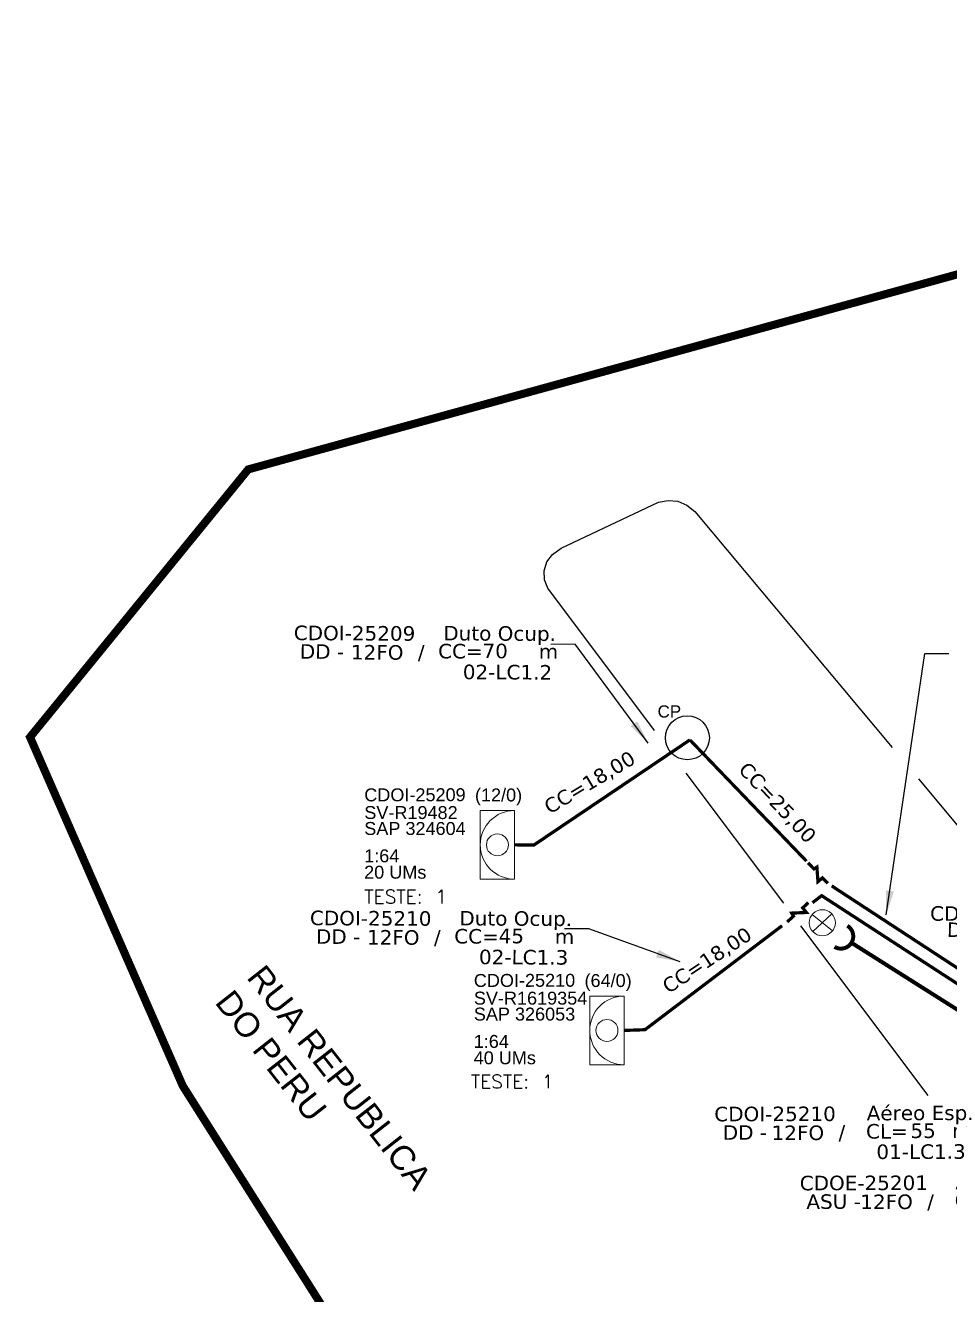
# Model space of a CAD drawing. Header units: millimetres. Extents: x 191567 to 192071, y 53696 to 54095.
# Drawn here: x 191567.3 to 191681.7, y 53925.8 to 54082.8 of the extents above; entities that cross this region are included whole.
import ezdxf
from ezdxf.enums import TextEntityAlignment as Align

# ---------------------------------------------------------------- set-up
doc = ezdxf.new("R2010")
doc.units = ezdxf.units.MM
doc.header["$LTSCALE"] = 0.1
doc.header["$MEASUREMENT"] = 0
doc.linetypes.add('PHANTOM2', pattern=[1.25, 0.625, -0.125, 0.125, -0.125, 0.125, -0.125])
for name, color, linetype, lineweight in [('10.4-Postes', 1, 'Continuous', 0), ("20.0-LEGENDA DOS CDO'S", 1, 'Continuous', 0), ('20.1-CDO_INTERIOR', 1, 'Continuous', 0), ('CORDOALHA_SUPORTE', 7, 'Continuous', 25)]:
    doc.layers.add(name, color=color, linetype=linetype, lineweight=lineweight)
for name, color, linetype in [('CAP a instalar', 1, 'Continuous'), ('celulas gpon', 7, 'Continuous'), ('label_cabos', 7, 'Continuous'), ('Legenda', 1, 'Continuous'), ('locais', 5, 'Continuous'), ('locais legendas', 7, 'Continuous'), ('Quadra', 98, 'Continuous'), ('Segmento Logradouro Texto', 7, 'Continuous'), ('Subida Lateral', 5, 'Continuous')]:
    doc.layers.add(name, color=color, linetype=linetype)
doc.layers.add('EXTRA', color=50, linetype='Continuous', plot=False)
doc.styles.add('ARIAL', font='arial.ttf')
doc.styles.add('DIGICADE', font='arial.ttf')
doc.styles.add('ROMANS', font='romans.shx')
doc.styles.add('siredit', font='verdana.ttf')
doc.styles.get("Standard").update_dxf_attribs({"font": 'arial.ttf'})
doc.dimstyles.new('CC', dxfattribs={"dimtxt": 1, "dimasz": 2, "dimexe": 0.18, "dimexo": 0.0625, "dimgap": 0.09, "dimtad": 0, "dimdec": 0, "dimrnd": 1, "dimzin": 0, "dimdsep": 46, "dimtxsty": 'siredit', "dimblk": 'NONE', "dimcen": 0, "dimse1": 1, "dimse2": 1, "dimsd1": 1, "dimsd2": 1, "dimclrt": 7, "dimadec": 0, "dimazin": 0, "dimtfac": 1, "dimtdec": 0, "dimtofl": 0, "dimtmove": 0, "dimatfit": 3, "dimfxl": 0, "dimtolj": 1, "dimtzin": 0, "dimarcsym": 0})

# ---------------------------------------------------------------- blocks, each defined once
blk = doc.blocks.new('Inst CDOI-64')
at = {"layer": '20.1-CDO_INTERIOR', "color": 1, "lineweight": 18}
blk.add_lwpolyline([(-2.119, -2.126), (-2.121, 2.124), (0.004, 2.125), (0.006, -2.125)], close=True, dxfattribs=at)
blk.add_circle((-1.057, -0.001), 0.68, dxfattribs=at)
blk.add_arc((0.005, 0), 2.125, 90.02759, 270.02759, dxfattribs=at)
at = {"layer": "20.0-LEGENDA DOS CDO'S"}
for tag, p, style, flags in [('ID_ATIVIDADE', (-9.298, 3.781), 'ARIAL', 3), ('FATOR', (-1.496, 3.781), 'ARIAL', 1), ('QTDE', (-9.182, -3.661), 'DIGICADE', 3)]:
    blk.add_attdef(tag, p, '', height=0.8, rotation=0.11799, dxfattribs=dict(at, style=style, flags=flags))
at = {"layer": "20.0-LEGENDA DOS CDO'S", "style": 'ARIAL'}
for tag, p, rotation in [('FID', (-9.298, 2.691), 0.11799), ('SURVEY', (-9.296, 1.6), 359.97241), ('SAP', (-9.299, 0.614), 359.97241), ('1:XX', (-9.305, -1.079), 359.97241), ('UMS', (-9.306, -2.093), 359.97241)]:
    blk.add_attdef(tag, p, '', height=0.8, rotation=rotation, dxfattribs=at)
blk.add_attdef('FIBRAS_UTILIZADAS', text='', height=0.8, rotation=359.97241, dxfattribs=at).set_placement((-0.988, 2.687), align=Align.CENTER)
blk = doc.blocks.new('Teste  FTTH')
at = {"color": 0, "lineweight": 0, "style": 'ROMANS'}
for tag, p in [('TESTE', (-2.302, -0.29)), ('QTDE', (0.212, -0.29))]:
    blk.add_attdef(tag, p, '', height=0.48, dxfattribs=at)
for tag, p, flags in [('FID', (-2.227, -1.253), 1), ('FATOR', (-2.227, -2.028), 3), ('ID_ATIVIDADE', (-2.227, -2.716), 3)]:
    blk.add_attdef(tag, p, '', height=0.48, dxfattribs=dict(at, flags=flags))
blk = doc.blocks.new('MANHOLE_MS')
at = {"linetype": 'Continuous'}
blk.add_circle((-0.00000001, 0), 0.00001012, dxfattribs=at)
blk = doc.blocks.new('POLE_POLE')
at = {"layer": '10.4-Postes', "color": 1, "linetype": 'PHANTOM2'}
for points in [[(-0.00000806, 0.00001054), (0.00000757, -0.00000216)], [(0.00000713, 0.00001104), (-0.00000763, -0.00000266)]]:
    blk.add_lwpolyline(points, dxfattribs=at)
at = {"layer": '10.4-Postes', "color": 1}
blk.add_circle((-0.00000025, 0.00000419), 0.00001007, dxfattribs=at)
blk = doc.blocks.new('LEGENDA DOS CABOS')
at = {"layer": 'EXTRA', "style": 'siredit'}
for tag, p in [('ID', (4.601, 0.974)), ('XX', (9.03, 0.974))]:
    blk.add_attdef(tag, text='', height=0.48, rotation=359.69001, dxfattribs=at).set_placement(p, align=Align.MIDDLE_CENTER)
at = {"layer": 'Legenda', "color": 7, "style": 'siredit'}
for tag, p in [('TIPO_CABO', (1.314, -0.005)), ('CABO', (4.686, -0.052)), ('/', (6.809, -0.052)), ('METROS', (10.034, -0.052))]:
    blk.add_attdef(tag, text='', height=0.8, rotation=359.69001, dxfattribs=at).set_placement(p, align=Align.MIDDLE_CENTER)
blk = doc.blocks.new('Inst CB DT OCUP CFOA-SM-DD-S-12')
at = {"layer": 'label_cabos', "color": 0, "style": 'siredit'}
for tag, flags, p in [('ID_ATIVIDADE', 3, (1.314, 2.672)), ('FATOR', 1, (11.56, 2.551))]:
    blk.add_attdef(tag, text='', height=1, rotation=359.69001, dxfattribs=dict(at, flags=flags)).set_placement(p, align=Align.MIDDLE_CENTER)
for tag, p in [('DESTINO_CABO', (3.131, 1.262)), ('TIPO_CABO', (13.108, 1.245)), ('TIPO_CABO', (1.112, -0.005)), ('CABO', (4.686, -0.052)), ('/', (7.714, -0.052)), ('LANCE', (10.409, 0.022)), ('UND', (16.464, 0.002)), ('FID', (13.648, -1.414))]:
    blk.add_attdef(tag, text='', height=1, rotation=359.69001, dxfattribs=at).set_placement(p, align=Align.MIDDLE_CENTER)
blk.add_attdef('QTDE', (11.929, -0.455), '', height=1, rotation=359.69001, dxfattribs=at)
blk = doc.blocks.new('Inst CB ESP CFOA-SM-ASU-120-S-12')
at = {"layer": 'label_cabos', "color": 0, "style": 'siredit'}
for tag, flags, p in [('ID_ATIVIDADE', 3, (1.314, 2.672)), ('FATOR', 1, (11.56, 2.551))]:
    blk.add_attdef(tag, text='', height=1, rotation=359.69001, dxfattribs=dict(at, flags=flags)).set_placement(p, align=Align.MIDDLE_CENTER)
for tag, p in [('DESTINO_CABO', (3.131, 1.262)), ('TIPO_CABO', (13.108, 1.245)), ('TIPO_CABO', (1.262, -0.005)), ('CABO', (4.686, -0.052)), ('/', (7.714, -0.052)), ('LANCE', (10.809, 0.002)), ('UND', (15.964, 0.002)), ('FID', (13.148, -1.414))]:
    blk.add_attdef(tag, text='', height=1, rotation=359.69001, dxfattribs=at).set_placement(p, align=Align.MIDDLE_CENTER)
blk.add_attdef('QTDE', (12.429, -0.475), '', height=1, rotation=359.69001, dxfattribs=at)
blk = doc.blocks.new('_None')
blk = doc.blocks.new('Inst CDOI-12 ADAP C-SPL 1x 1-8')
at = {"layer": '20.1-CDO_INTERIOR', "color": 1, "lineweight": 18}
blk.add_lwpolyline([(-2.119, -2.126), (-2.121, 2.124), (0.004, 2.125), (0.006, -2.125)], close=True, dxfattribs=at)
blk.add_circle((-1.057, -0.001), 0.68, dxfattribs=at)
blk.add_arc((0.005, 0), 2.125, 90.02759, 270.02759, dxfattribs=at)
at = {"layer": "20.0-LEGENDA DOS CDO'S"}
for tag, p, style, flags in [('ID_ATIVIDADE', (-9.298, 3.781), 'ARIAL', 3), ('FATOR', (-1.496, 3.781), 'ARIAL', 1), ('QTDE', (-9.182, -3.661), 'DIGICADE', 3)]:
    blk.add_attdef(tag, p, '', height=0.8, rotation=0.11799, dxfattribs=dict(at, style=style, flags=flags))
at = {"layer": "20.0-LEGENDA DOS CDO'S", "style": 'ARIAL'}
for tag, p, rotation in [('FID', (-9.298, 2.691), 0.11799), ('SURVEY', (-9.296, 1.6), 359.97241), ('SAP', (-9.299, 0.614), 359.97241), ('1:XX', (-9.305, -1.079), 359.97241), ('UMS', (-9.306, -2.093), 359.97241)]:
    blk.add_attdef(tag, p, '', height=0.8, rotation=rotation, dxfattribs=at)
blk.add_attdef('FIBRAS_UTILIZADAS', text='', height=0.8, rotation=359.97241, dxfattribs=at).set_placement((-0.988, 2.687), align=Align.CENTER)

msp = doc.modelspace()

# ---------------------------------------------------------------- linework, layer by layer
at = {"layer": 'CAP a instalar', "ltscale": 50, "const_width": 0.4}
for points in [[(191627.91, 53981.42), (191630.28, 53981.39), (191649.6, 53994.41)], [(191649.6, 53994.41), (191664.03, 53979.4)], [(191667.15, 53976.34), (191710.62, 53947.92), (191719.13, 53950.7)], [(191664.77, 53974.26), (191665.91, 53975.13), (191710.45, 53946.21), (191719.13, 53950.7)], [(191641.46, 53958.45), (191644.04, 53958.54), (191661.01, 53971.41)]]:
    msp.add_lwpolyline(points, dxfattribs=at)
at = {"layer": 'celulas gpon', "color": 116, "linetype": 'Continuous', "lineweight": 200, "const_width": 1}
msp.add_lwpolyline([(191821.09, 54082.35), (191876.71, 54013.13), (191832.14, 53949.28), (191806.99, 53934.57), (191862.82, 53880.88), (191921.07, 53894.75), (191975.86, 53853.51), (191965.83, 53831.16), (191903.71, 53813.81), (191946.54, 53767.09), (191856.65, 53696.84), (191776.02, 53700.31), (191715.72, 53769.41), (191664.41, 53774.42), (191632, 53833.78), (191641.65, 53864.99), (191586.83, 53951.58), (191567.92, 53994.75), (191594.93, 54027.89), (191696.42, 54055.8), (191821.09, 54082.35)], dxfattribs=at)
at = {"layer": 'CORDOALHA_SUPORTE', "const_width": 0.494}
msp.add_lwpolyline([(191667.5, 53968.8, 1), (191669.09, 53971.4)], format="xyb", dxfattribs=at)
msp.add_lwpolyline([(191707.88, 53945.1), (191669.6, 53969.3)], dxfattribs=at)
at = {"layer": 'Quadra'}
for points in [[(191645.2, 53995.58), (191632, 54013.17), (191631.6, 54014.23), (191631.56, 54015.35), (191631.9, 54016.44), (191632.59, 54017.37), (191633.65, 54018.12), (191645.71, 54023.82), (191646.89, 54024.05), (191648.1, 54023.94), (191649.22, 54023.48), (191650.19, 54022.66), (191674.62, 53993.48)], [(191661.23, 53974.21), (191649.15, 53990.31)], [(191677.89, 53989.58), (191689.34, 53975.91)], [(191679.08, 53950.41), (191663.34, 53971.39)]]:
    msp.add_lwpolyline(points, dxfattribs=at)
at = {"layer": 'Subida Lateral', "color": 5, "const_width": 0.4}
for points in [[(191666.68, 53976.65), (191666.01, 53977.33), (191665.45, 53976.86), (191665.32, 53978.67), (191664.95, 53978.44), (191664.21, 53979.2)], [(191664.26, 53974.27), (191663.56, 53973.62), (191664.02, 53973.05), (191662.2, 53972.97), (191662.42, 53972.59), (191661.64, 53971.88)]]:
    msp.add_lwpolyline(points, dxfattribs=at)

# ---------------------------------------------------------------- block references
at = {"color": 0, "lineweight": 0}
ref = msp.add_blockref('Inst CB DT OCUP CFOA-SM-DD-S-12', (191602.45, 54005.35), dxfattribs=dict(at, xscale=1.799999999999997, yscale=1.800000000000011, zscale=1.8))
ref.add_attrib('DESTINO_CABO', 'CDOI-25209', dxfattribs={"layer": 'label_cabos', "color": 0, "height": 1.8, "rotation": 359.69, "style": 'siredit'}).set_placement((191608.09, 54007.62), align=Align.MIDDLE_CENTER)
ref.add_attrib('TIPO_CABO', 'Duto Ocup.', dxfattribs={"layer": 'label_cabos', "color": 0, "height": 1.8, "rotation": 359.69, "style": 'siredit'}).set_placement((191626.05, 54007.59), align=Align.MIDDLE_CENTER)
ref.add_attrib('/', '/', dxfattribs={"layer": 'label_cabos', "color": 0, "height": 1.8, "rotation": 359.69, "style": 'siredit'}).set_placement((191616.34, 54005.25), align=Align.MIDDLE_CENTER)
ref.add_attrib('FID', '02-LC1.2', dxfattribs={"layer": 'label_cabos', "color": 0, "height": 1.8, "rotation": 359.69, "style": 'siredit'}).set_placement((191627.02, 54002.8), align=Align.MIDDLE_CENTER)
ref.add_attrib('LANCE', 'CC=', dxfattribs={"layer": 'label_cabos', "color": 0, "height": 1.8, "rotation": 359.69, "style": 'siredit'}).set_placement((191621.19, 54005.39), align=Align.MIDDLE_CENTER)
ref.add_attrib('UND', 'm', dxfattribs={"layer": 'label_cabos', "color": 0, "height": 1.8, "rotation": 359.69, "style": 'siredit'}).set_placement((191632.09, 54005.35), align=Align.MIDDLE_CENTER)
ref.add_attrib('CABO', '12FO', dxfattribs={"layer": 'label_cabos', "color": 0, "height": 1.8, "rotation": 359.69, "style": 'siredit'}).set_placement((191610.89, 54005.25), align=Align.MIDDLE_CENTER)
ref.add_attrib('TIPO_CABO', 'DD - ', dxfattribs={"layer": 'label_cabos', "color": 0, "height": 1.8, "rotation": 359.69, "style": 'siredit'}).set_placement((191604.45, 54005.34), align=Align.MIDDLE_CENTER)
ref.add_attrib('QTDE', '70', (191623.92, 54004.53), dxfattribs={"layer": 'label_cabos', "color": 0, "height": 1.8, "rotation": 359.69, "style": 'siredit'})
at = {"color": 0, "lineweight": 0, "xscale": 2, "yscale": 2, "zscale": 2}
for name, p, values in [('Inst CDOI-12 ADAP C-SPL 1x 1-8', (191627.89, 53981.42), {'FIBRAS_UTILIZADAS': '(12/0)', 'SURVEY': 'SV-R19482', 'SAP': 'SAP 324604', '1:XX': '1:64', 'UMS': '20 UMs', 'FID': 'CDOI-25209'}), ('Inst CDOI-64', (191641.45, 53958.45), {'FIBRAS_UTILIZADAS': '(64/0)', 'SURVEY': 'SV-R1619354', 'SAP': 'SAP 326053', '1:XX': '1:64', 'UMS': '40 UMs', 'FID': 'CDOI-25210'})]:
    msp.add_blockref(name, p, dxfattribs=at).add_auto_attribs(values)
at = {"color": 0, "lineweight": 0}
ref = msp.add_blockref('Inst CB DT OCUP CFOA-SM-DD-S-12', (191604.45, 53970.07), dxfattribs=dict(at, xscale=1.799999999999997, yscale=1.800000000000011, zscale=1.8))
ref.add_attrib('DESTINO_CABO', 'CDOI-25210', dxfattribs={"layer": 'label_cabos', "color": 0, "height": 1.8, "rotation": 359.69, "style": 'siredit'}).set_placement((191610.09, 53972.34), align=Align.MIDDLE_CENTER)
ref.add_attrib('TIPO_CABO', 'Duto Ocup.', dxfattribs={"layer": 'label_cabos', "color": 0, "height": 1.8, "rotation": 359.69, "style": 'siredit'}).set_placement((191628.04, 53972.31), align=Align.MIDDLE_CENTER)
ref.add_attrib('/', '/', dxfattribs={"layer": 'label_cabos', "color": 0, "height": 1.8, "rotation": 359.69, "style": 'siredit'}).set_placement((191618.33, 53969.97), align=Align.MIDDLE_CENTER)
ref.add_attrib('FID', '02-LC1.3', dxfattribs={"layer": 'label_cabos', "color": 0, "height": 1.8, "rotation": 359.69, "style": 'siredit'}).set_placement((191629.02, 53967.52), align=Align.MIDDLE_CENTER)
ref.add_attrib('LANCE', 'CC=', dxfattribs={"layer": 'label_cabos', "color": 0, "height": 1.8, "rotation": 359.69, "style": 'siredit'}).set_placement((191623.19, 53970.1), align=Align.MIDDLE_CENTER)
ref.add_attrib('UND', 'm', dxfattribs={"layer": 'label_cabos', "color": 0, "height": 1.8, "rotation": 359.69, "style": 'siredit'}).set_placement((191634.08, 53970.07), align=Align.MIDDLE_CENTER)
ref.add_attrib('CABO', '12FO', dxfattribs={"layer": 'label_cabos', "color": 0, "height": 1.8, "rotation": 359.69, "style": 'siredit'}).set_placement((191612.88, 53969.97), align=Align.MIDDLE_CENTER)
ref.add_attrib('TIPO_CABO', 'DD - ', dxfattribs={"layer": 'label_cabos', "color": 0, "height": 1.8, "rotation": 359.69, "style": 'siredit'}).set_placement((191606.45, 53970.06), align=Align.MIDDLE_CENTER)
ref.add_attrib('QTDE', '45', (191625.92, 53969.25), dxfattribs={"layer": 'label_cabos', "color": 0, "height": 1.8, "rotation": 359.69, "style": 'siredit'})
at = {"layer": "20.0-LEGENDA DOS CDO'S", "lineweight": 0, "yscale": 3.500999998301268}
for p, xscale, zscale, rotation in [((191617.36, 53975.19), 3.500999999931604, 3.501, 3.127576981831233e-05), ((191630.54, 53952.3), 3.500999999953799, 3.500999999999987, 0.004078592060095458)]:
    msp.add_blockref('Teste  FTTH', p, dxfattribs=dict(at, xscale=xscale, zscale=zscale, rotation=rotation)).add_auto_attribs({'TESTE': 'TESTE:', 'QTDE': '1'})
at = {"layer": 'label_cabos', "color": 0, "lineweight": 0}
ref = msp.add_blockref('LEGENDA DOS CABOS', (191679.22, 53969.96), dxfattribs=dict(at, xscale=1.799999999999997, yscale=1.800000000000011, zscale=1.8))
ref.add_attrib('ID', 'CDOI-25202', dxfattribs={"color": 0, "height": 1.8, "rotation": 359.69, "style": 'siredit'}).set_placement((191686.85, 53972.89), align=Align.MIDDLE_CENTER)
ref.add_attrib('CABO', '12FO', dxfattribs={"color": 0, "height": 1.8, "rotation": 359.69, "style": 'siredit'}).set_placement((191690.31, 53970.81), align=Align.MIDDLE_CENTER)
ref.add_attrib('METROS', 'CL=100m', dxfattribs={"color": 0, "height": 1.8, "rotation": 359.69, "style": 'siredit'}).set_placement((191705.06, 53970.81), align=Align.MIDDLE_CENTER)
ref.add_attrib('XX', 'Aéreo/Subt.', dxfattribs={"color": 0, "height": 1.8, "rotation": 359.69, "style": 'siredit'}).set_placement((191704.97, 53972.97), align=Align.MIDDLE_CENTER)
ref.add_attrib('/', '/', dxfattribs={"color": 0, "height": 1.8, "rotation": 359.69, "style": 'siredit'}).set_placement((191695.76, 53970.81), align=Align.MIDDLE_CENTER)
ref.add_attrib('TIPO_CABO', 'DD -', dxfattribs={"color": 0, "height": 1.8, "rotation": 359.69, "style": 'siredit'}).set_placement((191684.15, 53970.9), align=Align.MIDDLE_CENTER)
at = {"layer": 'label_cabos'}
ref = msp.add_blockref('Inst CB ESP CFOA-SM-ASU-120-S-12', (191654.52, 53945.81), dxfattribs=dict(at, xscale=1.799999999999997, yscale=1.800000000000011, zscale=1.8, rotation=0.4634636983097787))
ref.add_attrib('DESTINO_CABO', 'CDOI-25210', dxfattribs={"color": 0, "height": 1.8, "rotation": 0.1535, "style": 'siredit'}).set_placement((191660.14, 53948.12), align=Align.MIDDLE_CENTER)
ref.add_attrib('TIPO_CABO', 'Aéreo Esp.', dxfattribs={"color": 0, "height": 1.8, "rotation": 0.1535, "style": 'siredit'}).set_placement((191678.1, 53948.24), align=Align.MIDDLE_CENTER)
ref.add_attrib('CABO', '12FO', dxfattribs={"color": 0, "height": 1.8, "rotation": 0.1535, "style": 'siredit'}).set_placement((191662.96, 53945.78), align=Align.MIDDLE_CENTER)
ref.add_attrib('/', '/', dxfattribs={"color": 0, "height": 1.8, "rotation": 0.1535, "style": 'siredit'}).set_placement((191668.41, 53945.83), align=Align.MIDDLE_CENTER)
ref.add_attrib('TIPO_CABO', 'DD - ', dxfattribs={"color": 0, "height": 1.8, "rotation": 0.1535, "style": 'siredit'}).set_placement((191656.8, 53945.82), align=Align.MIDDLE_CENTER)
ref.add_attrib('FID', '01-LC1.3', dxfattribs={"color": 0, "height": 1.8, "rotation": 0.1535, "style": 'siredit'}).set_placement((191678.21, 53943.45), align=Align.MIDDLE_CENTER)
ref.add_attrib('LANCE', 'CL=', dxfattribs={"color": 0, "height": 1.8, "rotation": 0.1535, "style": 'siredit'}).set_placement((191673.98, 53945.97), align=Align.MIDDLE_CENTER)
ref.add_attrib('QTDE', '55', (191676.9, 53945.13), dxfattribs={"color": 0, "height": 1.8, "rotation": 0.1535, "style": 'siredit'})
ref.add_attrib('UND', 'm', dxfattribs={"color": 0, "height": 1.8, "rotation": 0.1535, "style": 'siredit'}).set_placement((191683.26, 53946.04), align=Align.MIDDLE_CENTER)
ref = msp.add_blockref('Inst CB ESP CFOA-SM-ASU-120-S-12', (191665.51, 53937.26), dxfattribs=dict(at, xscale=1.799999999999997, yscale=1.800000000000011, zscale=1.8, rotation=0.4634636983097787))
ref.add_attrib('DESTINO_CABO', 'CDOE-25201', dxfattribs={"color": 0, "height": 1.8, "rotation": 0.1535, "style": 'siredit'}).set_placement((191671.13, 53939.58), align=Align.MIDDLE_CENTER)
ref.add_attrib('TIPO_CABO', 'Aéreo Esp.', dxfattribs={"color": 0, "height": 1.8, "rotation": 0.1535, "style": 'siredit'}).set_placement((191689.08, 53939.69), align=Align.MIDDLE_CENTER)
ref.add_attrib('CABO', '12FO', dxfattribs={"color": 0, "height": 1.8, "rotation": 0.1535, "style": 'siredit'}).set_placement((191673.94, 53937.24), align=Align.MIDDLE_CENTER)
ref.add_attrib('/', '/', dxfattribs={"color": 0, "height": 1.8, "rotation": 0.1535, "style": 'siredit'}).set_placement((191679.39, 53937.28), align=Align.MIDDLE_CENTER)
ref.add_attrib('TIPO_CABO', 'ASU - ', dxfattribs={"color": 0, "height": 1.8, "rotation": 0.1535, "style": 'siredit'}).set_placement((191667.78, 53937.27), align=Align.MIDDLE_CENTER)
ref.add_attrib('FID', '01-LC1.1', dxfattribs={"color": 0, "height": 1.8, "rotation": 0.1535, "style": 'siredit'}).set_placement((191689.19, 53934.91), align=Align.MIDDLE_CENTER)
ref.add_attrib('LANCE', 'CL=', dxfattribs={"color": 0, "height": 1.8, "rotation": 0.1535, "style": 'siredit'}).set_placement((191684.96, 53937.42), align=Align.MIDDLE_CENTER)
ref.add_attrib('QTDE', '30', (191687.89, 53936.59), dxfattribs={"color": 0, "height": 1.8, "rotation": 0.1535, "style": 'siredit'})
ref.add_attrib('UND', 'm', dxfattribs={"color": 0, "height": 1.8, "rotation": 0.1535, "style": 'siredit'}).set_placement((191694.24, 53937.5), align=Align.MIDDLE_CENTER)
at = {"layer": 'locais', "color": 30, "xscale": 268800, "yscale": 268800, "zscale": 268800}
msp.add_blockref('MANHOLE_MS', (191649.29, 53994.67), dxfattribs=at)
at = {"layer": 'locais', "color": 10, "xscale": 160000, "yscale": 160000, "zscale": 160000}
msp.add_blockref('POLE_POLE', (191666.03, 53971.11), dxfattribs=at)

# ---------------------------------------------------------------- texts
at = {"layer": 'celulas gpon', "style": 'siredit'}
for s, rotation, p in [('CC=18,00', 30.8953, (191632.24, 53985.16)), ('CC=25,00', 313.2482, (191655.49, 53990.63)), ('CC=18,00', 33.4312, (191646.95, 53962.94))]:
    msp.add_text(s, height=1.8, rotation=rotation, dxfattribs=at).set_placement(p)
at = {"layer": 'locais legendas', "color": 5}
msp.add_text('CP', height=1.5, dxfattribs=at).set_placement((191645.6, 53997.18))
at = {"layer": 'Segmento Logradouro Texto', "linetype": 'Continuous', "insert": (191596.99, 53966.84), "char_height": 3, "width": 36.5757, "attachment_point": 1, "rotation": 308.142, "style": 'DIGICADE'}
msp.add_mtext('\\fArial|b0|i0|c0|p34;\\W1.0000000000;\\T1.0000000000;\\o\\lRUA REPUBLICA DO PERU', dxfattribs=at)
msp.add_mtext('\\fArial|b0|i0|c0|p34;\\W1.0000000000;\\T1.0000000000;\\o\\lRUA REPUBLICA DO PERU', dxfattribs=at)

# ---------------------------------------------------------------- leaders
at = {"layer": 'label_cabos'}
for points in [[(191644.45, 53994.01), (191635.38, 54006.24), (191632.38, 54006.23)], [(191673.91, 53972.75), (191678.66, 54005.09), (191681.66, 54005.1)], [(191648.4, 53966.95), (191637.08, 53971.02), (191634.08, 53971.01)]]:
    msp.add_leader(points, dimstyle='CC', override={"dimasz": 3, "dimgap": 0.09, "dimtad": 0}, dxfattribs=at)

doc.saveas('drawing.dxf')
